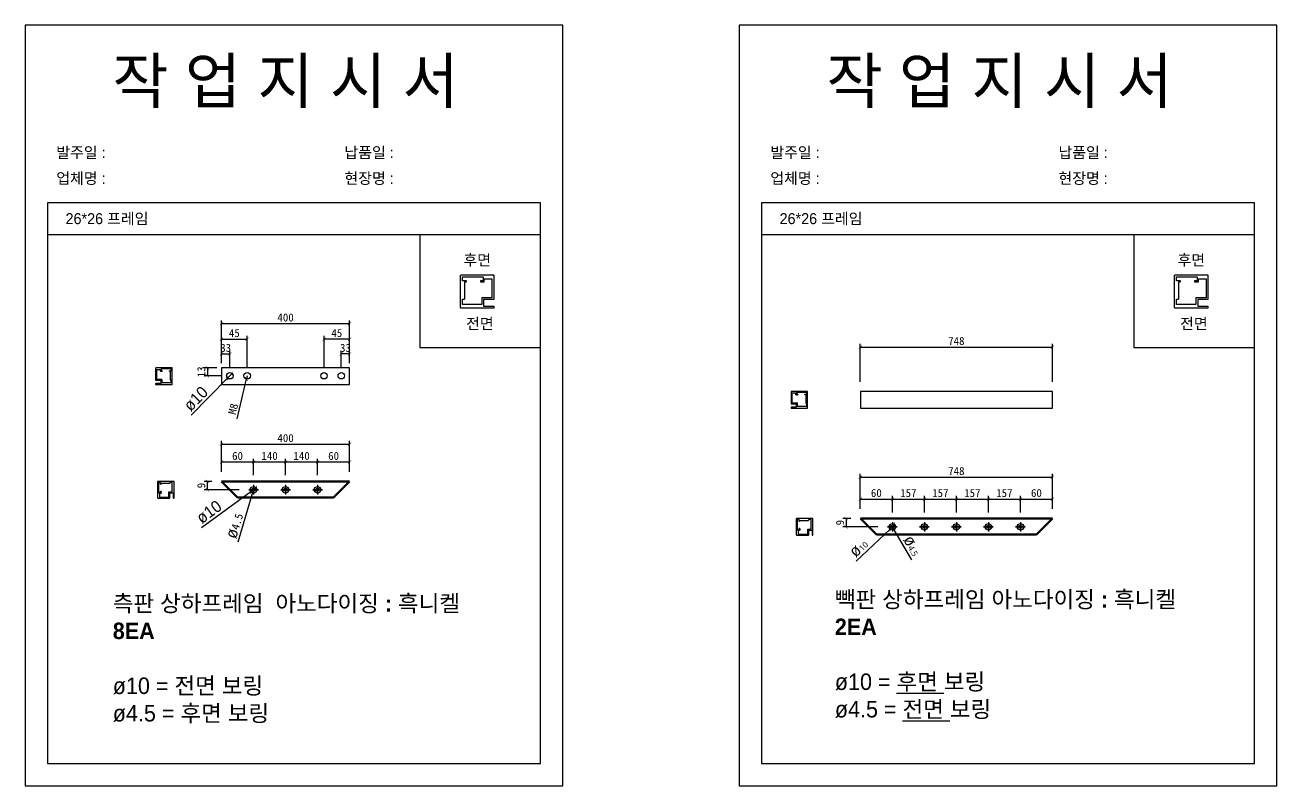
# Model space of a CAD drawing. Header units: millimetres. Extents: x -44117 to 256353, y -2095463 to 65325.
# Drawn here: x 66274 to 70184, y 23838 to 26214 of the extents above; entities that cross this region are included whole.
import ezdxf

# ---------------------------------------------------------------- set-up
doc = ezdxf.new("R2010")
doc.units = ezdxf.units.MM
doc.header["$LTSCALE"] = 10
doc.layers.add('Layer1', color=7, linetype='Continuous', lineweight=70)
doc.dimstyles.new('ISO-25', dxfattribs={"dimtxt": 2.5, "dimasz": 2.5, "dimexe": 1, "dimexo": 1, "dimtad": 1, "dimtxsty": 'Standard', "dimblk": 'ARCHTICK', "dimcen": 2.5, "dimadec": 0, "dimazin": 0, "dimtfac": 1, "dimtmove": 0, "dimatfit": 3, "dimfxl": 0, "dimarcsym": 0})

# ---------------------------------------------------------------- blocks, each defined once
blk = doc.blocks.new('_ArchTick')
at = {"color": 0, "linetype": 'ByBlock', "const_width": 0.15}
blk.add_lwpolyline([(-0.5, -0.5), (0.5, 0.5)], dxfattribs=at)
blk = doc.blocks.new('*D1573')
at = {"color": 0, "lineweight": -2}
for p, q in [((68883, 24703), (68883, 24743.7)), ((68883, 24733.7), (68983, 24733.7)), ((68983, 24692), (68983, 24743.7))]:
    blk.add_line(p, q, dxfattribs=at)
at = {"layer": 'Defpoints', "color": 0}
for p in [(68983, 24733.7), (68883, 24673), (68983, 24662)]:
    blk.add_point(p, dxfattribs=at)
at = {"color": 0, "lineweight": -2, "xscale": 10, "yscale": 10, "zscale": 10, "rotation": 180}
blk.add_blockref('_ArchTick', (68883, 24733.7), dxfattribs=at)
at = {"color": 0, "lineweight": -2, "xscale": 10, "yscale": 10, "zscale": 10}
blk.add_blockref('_ArchTick', (68983, 24733.7), dxfattribs=at)
at = {"color": 0, "insert": (68933, 24752.4), "char_height": 25, "attachment_point": 5}
blk.add_mtext('60', dxfattribs=at)
blk = doc.blocks.new('*D1556')
at = {"color": 0, "lineweight": -2}
for p, q in [((68883, 24703), (68883, 24812.2)), ((68883, 24802.2), (69483, 24802.2)), ((69483, 24703), (69483, 24812.2))]:
    blk.add_line(p, q, dxfattribs=at)
at = {"layer": 'Defpoints', "color": 0}
for p in [(69483, 24802.2), (68883, 24673), (69483, 24673)]:
    blk.add_point(p, dxfattribs=at)
at = {"color": 0, "lineweight": -2, "xscale": 10, "yscale": 10, "zscale": 10, "rotation": 180}
blk.add_blockref('_ArchTick', (68883, 24802.2), dxfattribs=at)
at = {"color": 0, "lineweight": -2, "xscale": 10, "yscale": 10, "zscale": 10}
blk.add_blockref('_ArchTick', (69483, 24802.2), dxfattribs=at)
at = {"color": 0, "insert": (69183, 24821), "char_height": 25, "attachment_point": 5}
blk.add_mtext('748', dxfattribs=at)
blk = doc.blocks.new('*D1574')
at = {"color": 0, "lineweight": -2}
for p, q in [((68870.1, 24539.9), (68975.8, 24640.1)), ((68990.3, 24653.9), (68975.8, 24640.1)), ((68990.3, 24653.9), (68990.3, 24653.9))]:
    blk.add_line(p, q, dxfattribs=at)
at = {"layer": 'Defpoints', "color": 0}
for p in [(68975.8, 24640.1), (68990.3, 24653.9)]:
    blk.add_point(p, dxfattribs=at)
at = {"color": 0, "lineweight": -2, "xscale": 10, "yscale": 10, "zscale": 10}
for p, rotation in [((68975.8, 24640.1), 43.48065296218906), ((68990.3, 24653.9), 223.4806529621891)]:
    blk.add_blockref('_ArchTick', p, dxfattribs=dict(at, rotation=rotation))
at = {"color": 0, "insert": (68876.9, 24582.2), "char_height": 25, "attachment_point": 5, "rotation": 43.4807}
blk.add_mtext('{\\fGulim|b0|i0|c129|p50;\\H1.4583x;ø\\fMalgun Gothic|b0|i0|c129|p50;\\H0.51429x;10}', dxfattribs=at)
blk = doc.blocks.new('*D1575')
at = {"color": 0, "lineweight": -2}
for p, q in [((68980.5, 24651.3), (68980.5, 24651.3)), ((68980.5, 24651.3), (68985.6, 24642.7)), ((69043.4, 24544.1), (68985.6, 24642.7))]:
    blk.add_line(p, q, dxfattribs=at)
at = {"layer": 'Defpoints', "color": 0}
for p in [(68980.5, 24651.3), (68985.6, 24642.7)]:
    blk.add_point(p, dxfattribs=at)
at = {"color": 0, "lineweight": -2, "xscale": 10, "yscale": 10, "zscale": 10}
for p, rotation in [((68980.5, 24651.3), 300.3861059706713), ((68985.6, 24642.7), 120.3861059706713)]:
    blk.add_blockref('_ArchTick', p, dxfattribs=dict(at, rotation=rotation))
at = {"color": 0, "insert": (69047.3, 24588.8), "char_height": 25, "attachment_point": 5, "rotation": 300.3861}
blk.add_mtext('{\\fGulim|b0|i0|c129|p50;\\H1.4583x;ø\\fMalgun Gothic|b0|i0|c129|p50;\\H0.51429x;4.5}', dxfattribs=at)
blk = doc.blocks.new('*D1578')
at = {"color": 0, "lineweight": -2}
for p, q in [((68983, 24692), (68983, 24743.7)), ((68983, 24733.7), (69083, 24733.7)), ((69083, 24692), (69083, 24743.7))]:
    blk.add_line(p, q, dxfattribs=at)
at = {"layer": 'Defpoints', "color": 0}
for p in [(69083, 24733.7), (68983, 24662), (69083, 24662)]:
    blk.add_point(p, dxfattribs=at)
at = {"color": 0, "lineweight": -2, "xscale": 10, "yscale": 10, "zscale": 10, "rotation": 180}
blk.add_blockref('_ArchTick', (68983, 24733.7), dxfattribs=at)
at = {"color": 0, "lineweight": -2, "xscale": 10, "yscale": 10, "zscale": 10}
blk.add_blockref('_ArchTick', (69083, 24733.7), dxfattribs=at)
at = {"color": 0, "insert": (69033, 24752.4), "char_height": 25, "attachment_point": 5}
blk.add_mtext('157', dxfattribs=at)
blk = doc.blocks.new('*D1579')
at = {"color": 0, "lineweight": -2}
for p, q in [((69083, 24692), (69083, 24743.7)), ((69083, 24733.7), (69183, 24733.7)), ((69183, 24692), (69183, 24743.7))]:
    blk.add_line(p, q, dxfattribs=at)
at = {"layer": 'Defpoints', "color": 0}
for p in [(69183, 24733.7), (69083, 24662), (69183, 24662)]:
    blk.add_point(p, dxfattribs=at)
at = {"color": 0, "lineweight": -2, "xscale": 10, "yscale": 10, "zscale": 10, "rotation": 180}
blk.add_blockref('_ArchTick', (69083, 24733.7), dxfattribs=at)
at = {"color": 0, "lineweight": -2, "xscale": 10, "yscale": 10, "zscale": 10}
blk.add_blockref('_ArchTick', (69183, 24733.7), dxfattribs=at)
at = {"color": 0, "insert": (69133, 24752.4), "char_height": 25, "attachment_point": 5}
blk.add_mtext('157', dxfattribs=at)
blk = doc.blocks.new('*D1580')
at = {"color": 0, "lineweight": -2}
for p, q in [((69183, 24692), (69183, 24743.7)), ((69183, 24733.7), (69283, 24733.7)), ((69283, 24692), (69283, 24743.7))]:
    blk.add_line(p, q, dxfattribs=at)
at = {"layer": 'Defpoints', "color": 0}
for p in [(69283, 24733.7), (69183, 24662), (69283, 24662)]:
    blk.add_point(p, dxfattribs=at)
at = {"color": 0, "lineweight": -2, "xscale": 10, "yscale": 10, "zscale": 10, "rotation": 180}
blk.add_blockref('_ArchTick', (69183, 24733.7), dxfattribs=at)
at = {"color": 0, "lineweight": -2, "xscale": 10, "yscale": 10, "zscale": 10}
blk.add_blockref('_ArchTick', (69283, 24733.7), dxfattribs=at)
at = {"color": 0, "insert": (69233, 24752.4), "char_height": 25, "attachment_point": 5}
blk.add_mtext('157', dxfattribs=at)
blk = doc.blocks.new('*D1581')
at = {"color": 0, "lineweight": -2}
for p, q in [((69283, 24692), (69283, 24743.7)), ((69283, 24733.7), (69383, 24733.7)), ((69383, 24692), (69383, 24743.7))]:
    blk.add_line(p, q, dxfattribs=at)
at = {"layer": 'Defpoints', "color": 0}
for p in [(69383, 24733.7), (69283, 24662), (69383, 24662)]:
    blk.add_point(p, dxfattribs=at)
at = {"color": 0, "lineweight": -2, "xscale": 10, "yscale": 10, "zscale": 10, "rotation": 180}
blk.add_blockref('_ArchTick', (69283, 24733.7), dxfattribs=at)
at = {"color": 0, "lineweight": -2, "xscale": 10, "yscale": 10, "zscale": 10}
blk.add_blockref('_ArchTick', (69383, 24733.7), dxfattribs=at)
at = {"color": 0, "insert": (69333, 24752.4), "char_height": 25, "attachment_point": 5}
blk.add_mtext('157', dxfattribs=at)
blk = doc.blocks.new('*D1582')
at = {"color": 0, "lineweight": -2}
for p, q in [((69383, 24692), (69383, 24743.7)), ((69383, 24733.7), (69483, 24733.7)), ((69483, 24703), (69483, 24743.7))]:
    blk.add_line(p, q, dxfattribs=at)
at = {"layer": 'Defpoints', "color": 0}
for p in [(69483, 24733.7), (69383, 24662), (69483, 24673)]:
    blk.add_point(p, dxfattribs=at)
at = {"color": 0, "lineweight": -2, "xscale": 10, "yscale": 10, "zscale": 10, "rotation": 180}
blk.add_blockref('_ArchTick', (69383, 24733.7), dxfattribs=at)
at = {"color": 0, "lineweight": -2, "xscale": 10, "yscale": 10, "zscale": 10}
blk.add_blockref('_ArchTick', (69483, 24733.7), dxfattribs=at)
at = {"color": 0, "insert": (69433, 24752.4), "char_height": 25, "attachment_point": 5}
blk.add_mtext('60', dxfattribs=at)
blk = doc.blocks.new('*D1584')
at = {"color": 0, "lineweight": -2}
for p, q in [((66887.9, 24818.9), (66887.9, 24859.6)), ((66887.9, 24849.6), (66987.9, 24849.6)), ((66987.9, 24807.9), (66987.9, 24859.6))]:
    blk.add_line(p, q, dxfattribs=at)
at = {"layer": 'Defpoints', "color": 0}
for p in [(66987.9, 24849.6), (66887.9, 24788.9), (66987.9, 24777.9)]:
    blk.add_point(p, dxfattribs=at)
at = {"color": 0, "lineweight": -2, "xscale": 10, "yscale": 10, "zscale": 10, "rotation": 180}
blk.add_blockref('_ArchTick', (66887.9, 24849.6), dxfattribs=at)
at = {"color": 0, "lineweight": -2, "xscale": 10, "yscale": 10, "zscale": 10}
blk.add_blockref('_ArchTick', (66987.9, 24849.6), dxfattribs=at)
at = {"color": 0, "insert": (66937.9, 24868.3), "char_height": 25, "attachment_point": 5}
blk.add_mtext('60', dxfattribs=at)
blk = doc.blocks.new('*D1585')
at = {"color": 0, "lineweight": -2}
for p, q in [((66987.9, 24807.9), (66987.9, 24859.6)), ((66987.9, 24849.6), (67087.9, 24849.6)), ((67087.9, 24807.9), (67087.9, 24859.6))]:
    blk.add_line(p, q, dxfattribs=at)
at = {"layer": 'Defpoints', "color": 0}
for p in [(67087.9, 24849.6), (66987.9, 24777.9), (67087.9, 24777.9)]:
    blk.add_point(p, dxfattribs=at)
at = {"color": 0, "lineweight": -2, "xscale": 10, "yscale": 10, "zscale": 10, "rotation": 180}
blk.add_blockref('_ArchTick', (66987.9, 24849.6), dxfattribs=at)
at = {"color": 0, "lineweight": -2, "xscale": 10, "yscale": 10, "zscale": 10}
blk.add_blockref('_ArchTick', (67087.9, 24849.6), dxfattribs=at)
at = {"color": 0, "insert": (67037.9, 24868.3), "char_height": 25, "attachment_point": 5}
blk.add_mtext('140', dxfattribs=at)
blk = doc.blocks.new('*D1586')
at = {"color": 0, "lineweight": -2}
for p, q in [((67087.9, 24807.9), (67087.9, 24859.6)), ((67087.9, 24849.6), (67187.9, 24849.6)), ((67187.9, 24807.9), (67187.9, 24859.6))]:
    blk.add_line(p, q, dxfattribs=at)
at = {"layer": 'Defpoints', "color": 0}
for p in [(67187.9, 24849.6), (67087.9, 24777.9), (67187.9, 24777.9)]:
    blk.add_point(p, dxfattribs=at)
at = {"color": 0, "lineweight": -2, "xscale": 10, "yscale": 10, "zscale": 10, "rotation": 180}
blk.add_blockref('_ArchTick', (67087.9, 24849.6), dxfattribs=at)
at = {"color": 0, "lineweight": -2, "xscale": 10, "yscale": 10, "zscale": 10}
blk.add_blockref('_ArchTick', (67187.9, 24849.6), dxfattribs=at)
at = {"color": 0, "insert": (67137.9, 24868.3), "char_height": 25, "attachment_point": 5}
blk.add_mtext('140', dxfattribs=at)
blk = doc.blocks.new('*D1587')
at = {"color": 0, "lineweight": -2}
for p, q in [((67187.9, 24807.9), (67187.9, 24859.6)), ((67187.9, 24849.6), (67287.9, 24849.6)), ((67287.9, 24818.9), (67287.9, 24859.6))]:
    blk.add_line(p, q, dxfattribs=at)
at = {"layer": 'Defpoints', "color": 0}
for p in [(67287.9, 24849.6), (67187.9, 24777.9), (67287.9, 24788.9)]:
    blk.add_point(p, dxfattribs=at)
at = {"color": 0, "lineweight": -2, "xscale": 10, "yscale": 10, "zscale": 10, "rotation": 180}
blk.add_blockref('_ArchTick', (67187.9, 24849.6), dxfattribs=at)
at = {"color": 0, "lineweight": -2, "xscale": 10, "yscale": 10, "zscale": 10}
blk.add_blockref('_ArchTick', (67287.9, 24849.6), dxfattribs=at)
at = {"color": 0, "insert": (67237.9, 24868.3), "char_height": 25, "attachment_point": 5}
blk.add_mtext('60', dxfattribs=at)
blk = doc.blocks.new('*D1558')
at = {"color": 0, "lineweight": -2}
for p, q in [((66887.9, 24818.9), (66887.9, 24915.3)), ((67287.9, 24818.9), (67287.9, 24915.3)), ((66887.9, 24905.3), (67287.9, 24905.3))]:
    blk.add_line(p, q, dxfattribs=at)
at = {"layer": 'Defpoints', "color": 0}
for p in [(67287.9, 24905.3), (66887.9, 24788.9), (67287.9, 24788.9)]:
    blk.add_point(p, dxfattribs=at)
at = {"color": 0, "lineweight": -2, "xscale": 10, "yscale": 10, "zscale": 10, "rotation": 180}
blk.add_blockref('_ArchTick', (66887.9, 24905.3), dxfattribs=at)
at = {"color": 0, "lineweight": -2, "xscale": 10, "yscale": 10, "zscale": 10}
blk.add_blockref('_ArchTick', (67287.9, 24905.3), dxfattribs=at)
at = {"color": 0, "insert": (67087.9, 24924), "char_height": 25, "attachment_point": 5}
blk.add_mtext('400', dxfattribs=at)
blk = doc.blocks.new('*D1593')
at = {"color": 0, "lineweight": -2}
for p, q in [((66857.9, 24788.9), (66833.5, 24788.9)), ((66942.9, 24762.9), (66833.5, 24762.9)), ((66843.5, 24788.9), (66843.5, 24762.9))]:
    blk.add_line(p, q, dxfattribs=at)
at = {"layer": 'Defpoints', "color": 0}
for p in [(66843.5, 24762.9), (66887.9, 24788.9), (66972.9, 24762.9)]:
    blk.add_point(p, dxfattribs=at)
at = {"color": 0, "lineweight": -2, "xscale": 10, "yscale": 10, "zscale": 10}
for p, rotation in [((66843.5, 24788.9), 90), ((66843.5, 24762.9), 270)]:
    blk.add_blockref('_ArchTick', p, dxfattribs=dict(at, rotation=rotation))
at = {"color": 0, "insert": (66824.7, 24775.9), "char_height": 25, "attachment_point": 5, "rotation": 90}
blk.add_mtext('9', dxfattribs=at)
blk = doc.blocks.new('*D1594')
at = {"color": 0, "lineweight": -2}
for p, q in [((66825.8, 24644.7), (66979.8, 24757)), ((66995.9, 24768.7), (66979.8, 24757)), ((66995.9, 24768.7), (66995.9, 24768.7))]:
    blk.add_line(p, q, dxfattribs=at)
at = {"layer": 'Defpoints', "color": 0}
for p in [(66979.8, 24757), (66995.9, 24768.7)]:
    blk.add_point(p, dxfattribs=at)
at = {"color": 0, "lineweight": -2, "xscale": 10, "yscale": 10, "zscale": 10}
for p, rotation in [((66979.8, 24757), 36.10123907346073), ((66995.9, 24768.7), 216.1012390734607)]:
    blk.add_blockref('_ArchTick', p, dxfattribs=dict(at, rotation=rotation))
at = {"color": 0, "insert": (66848.7, 24693.5), "char_height": 25, "attachment_point": 5, "rotation": 36.1012}
blk.add_mtext('{\\fGulim|b0|i0|c129|p50;\\H1.4583x;ø10}', dxfattribs=at)
blk = doc.blocks.new('*D1595')
at = {"color": 0, "lineweight": -2}
for p, q in [((66939.4, 24600.1), (66986.4, 24758.1)), ((66989.3, 24767.6), (66986.4, 24758.1)), ((66989.3, 24767.6), (66989.3, 24767.6))]:
    blk.add_line(p, q, dxfattribs=at)
at = {"layer": 'Defpoints', "color": 0}
for p in [(66986.4, 24758.1), (66989.3, 24767.6)]:
    blk.add_point(p, dxfattribs=at)
at = {"color": 0, "lineweight": -2, "xscale": 10, "yscale": 10, "zscale": 10}
for p, rotation in [((66986.4, 24758.1), 73.42594672676715), ((66989.3, 24767.6), 253.4259467267671)]:
    blk.add_blockref('_ArchTick', p, dxfattribs=dict(at, rotation=rotation))
at = {"color": 0, "insert": (66927.5, 24650.9), "char_height": 25, "attachment_point": 5, "rotation": 73.4259}
blk.add_mtext('{\\fGulim|b0|i0|c129|p50;\\H1.4583x;ø}4.5', dxfattribs=at)
blk = doc.blocks.new('*D1596')
at = {"color": 0, "lineweight": -2}
for p, q in [((68853, 24673), (68828.5, 24673)), ((68938, 24647), (68828.5, 24647)), ((68838.5, 24673), (68838.5, 24647))]:
    blk.add_line(p, q, dxfattribs=at)
at = {"layer": 'Defpoints', "color": 0}
for p in [(68838.5, 24647), (68883, 24673), (68968, 24647)]:
    blk.add_point(p, dxfattribs=at)
at = {"color": 0, "lineweight": -2, "xscale": 10, "yscale": 10, "zscale": 10}
for p, rotation in [((68838.5, 24673), 90), ((68838.5, 24647), 270)]:
    blk.add_blockref('_ArchTick', p, dxfattribs=dict(at, rotation=rotation))
at = {"color": 0, "insert": (68819.7, 24660), "char_height": 25, "attachment_point": 5, "rotation": 90}
blk.add_mtext('9', dxfattribs=at)
blk = doc.blocks.new('*D1561')
at = {"color": 0, "lineweight": -2}
for p, q in [((66887.9, 25173.2), (66887.9, 25291.6)), ((66887.9, 25281.6), (67287.9, 25281.6)), ((67287.9, 25173.2), (67287.9, 25291.6))]:
    blk.add_line(p, q, dxfattribs=at)
at = {"layer": 'Defpoints', "color": 0}
for p in [(67287.9, 25281.6), (66887.9, 25143.2), (67287.9, 25143.2)]:
    blk.add_point(p, dxfattribs=at)
at = {"color": 0, "lineweight": -2, "xscale": 10, "yscale": 10, "zscale": 10, "rotation": 180}
blk.add_blockref('_ArchTick', (66887.9, 25281.6), dxfattribs=at)
at = {"color": 0, "lineweight": -2, "xscale": 10, "yscale": 10, "zscale": 10}
blk.add_blockref('_ArchTick', (67287.9, 25281.6), dxfattribs=at)
at = {"color": 0, "insert": (67087.9, 25300.4), "char_height": 25, "attachment_point": 5}
blk.add_mtext('400', dxfattribs=at)
blk = doc.blocks.new('*D1562')
at = {"color": 0, "lineweight": -2}
for p, q in [((68883, 25099.9), (68883, 25218.4)), ((68883, 25208.4), (69483, 25208.4)), ((69483, 25099.9), (69483, 25218.4))]:
    blk.add_line(p, q, dxfattribs=at)
at = {"layer": 'Defpoints', "color": 0}
for p in [(69483, 25208.4), (68883, 25069.9), (69483, 25069.9)]:
    blk.add_point(p, dxfattribs=at)
at = {"color": 0, "lineweight": -2, "xscale": 10, "yscale": 10, "zscale": 10, "rotation": 180}
blk.add_blockref('_ArchTick', (68883, 25208.4), dxfattribs=at)
at = {"color": 0, "lineweight": -2, "xscale": 10, "yscale": 10, "zscale": 10}
blk.add_blockref('_ArchTick', (69483, 25208.4), dxfattribs=at)
at = {"color": 0, "insert": (69183, 25227.1), "char_height": 25, "attachment_point": 5}
blk.add_mtext('748', dxfattribs=at)
blk = doc.blocks.new('*D1657')
at = {"color": 0, "lineweight": -2}
for p, q in [((66793.2, 24995.2), (66906.9, 25111.5)), ((66920.9, 25125.8), (66906.9, 25111.5)), ((66920.9, 25125.8), (66920.9, 25125.8))]:
    blk.add_line(p, q, dxfattribs=at)
at = {"layer": 'Defpoints', "color": 0}
for p in [(66906.9, 25111.5), (66920.9, 25125.8)]:
    blk.add_point(p, dxfattribs=at)
at = {"color": 0, "lineweight": -2, "xscale": 10, "yscale": 10, "zscale": 10}
for p, rotation in [((66906.9, 25111.5), 45.66113851757733), ((66920.9, 25125.8), 225.6611385175773)]:
    blk.add_blockref('_ArchTick', p, dxfattribs=dict(at, rotation=rotation))
at = {"color": 0, "insert": (66807.6, 25047.1), "char_height": 25, "attachment_point": 5, "rotation": 45.6611}
blk.add_mtext('{\\fGulim|b0|i0|c129|p50;\\H1.4583x;ø10}', dxfattribs=at)
blk = doc.blocks.new('*D1658')
at = {"color": 0, "lineweight": -2}
for p, q in [((66872.9, 25143.2), (66833.6, 25143.2)), ((66843.6, 25143.2), (66843.6, 25118.7)), ((66888.9, 25118.7), (66833.6, 25118.7))]:
    blk.add_line(p, q, dxfattribs=at)
at = {"layer": 'Defpoints', "color": 0}
for p in [(66887.9, 25143.2), (66843.6, 25118.7), (66903.9, 25118.7)]:
    blk.add_point(p, dxfattribs=at)
at = {"color": 0, "lineweight": -2, "xscale": 10, "yscale": 10, "zscale": 10}
for p, rotation in [((66843.6, 25143.2), 90), ((66843.6, 25118.7), 270)]:
    blk.add_blockref('_ArchTick', p, dxfattribs=dict(at, rotation=rotation))
at = {"color": 0, "insert": (66824.8, 25130.9), "char_height": 25, "attachment_point": 5, "rotation": 90}
blk.add_mtext('13', dxfattribs=at)
blk = doc.blocks.new('*D1659')
at = {"color": 0, "lineweight": -2}
for p, q in [((66887.9, 25158.2), (66887.9, 25196.9)), ((66887.9, 25186.9), (66913.9, 25186.9)), ((66913.9, 25143.7), (66913.9, 25196.9))]:
    blk.add_line(p, q, dxfattribs=at)
at = {"layer": 'Defpoints', "color": 0}
for p in [(66913.9, 25186.9), (66887.9, 25143.2), (66913.9, 25128.7)]:
    blk.add_point(p, dxfattribs=at)
at = {"color": 0, "lineweight": -2, "xscale": 10, "yscale": 10, "zscale": 10, "rotation": 180}
blk.add_blockref('_ArchTick', (66887.9, 25186.9), dxfattribs=at)
at = {"color": 0, "lineweight": -2, "xscale": 10, "yscale": 10, "zscale": 10}
blk.add_blockref('_ArchTick', (66913.9, 25186.9), dxfattribs=at)
at = {"color": 0, "insert": (66900.9, 25205.7), "char_height": 25, "attachment_point": 5}
blk.add_mtext('33', dxfattribs=at)
blk = doc.blocks.new('*D1660')
at = {"color": 0, "lineweight": -2}
for p, q in [((66887.9, 25158.2), (66887.9, 25243.2)), ((66887.9, 25233.2), (66967.9, 25233.2)), ((66967.9, 25143.7), (66967.9, 25243.2))]:
    blk.add_line(p, q, dxfattribs=at)
at = {"layer": 'Defpoints', "color": 0}
for p in [(66967.9, 25233.2), (66887.9, 25143.2), (66967.9, 25128.7)]:
    blk.add_point(p, dxfattribs=at)
at = {"color": 0, "lineweight": -2, "xscale": 10, "yscale": 10, "zscale": 10, "rotation": 180}
blk.add_blockref('_ArchTick', (66887.9, 25233.2), dxfattribs=at)
at = {"color": 0, "lineweight": -2, "xscale": 10, "yscale": 10, "zscale": 10}
blk.add_blockref('_ArchTick', (66967.9, 25233.2), dxfattribs=at)
at = {"color": 0, "insert": (66927.9, 25251.9), "char_height": 25, "attachment_point": 5}
blk.add_mtext('45', dxfattribs=at)
blk = doc.blocks.new('*D1661')
at = {"color": 0, "lineweight": -2}
for p, q in [((67261.9, 25143.7), (67261.9, 25196.9)), ((67287.9, 25186.9), (67261.9, 25186.9)), ((67287.9, 25158.2), (67287.9, 25196.9))]:
    blk.add_line(p, q, dxfattribs=at)
at = {"layer": 'Defpoints', "color": 0}
for p in [(67261.9, 25186.9), (67287.9, 25143.2), (67261.9, 25128.7)]:
    blk.add_point(p, dxfattribs=at)
at = {"color": 0, "lineweight": -2, "xscale": 10, "yscale": 10, "zscale": 10, "rotation": 180}
blk.add_blockref('_ArchTick', (67261.9, 25186.9), dxfattribs=at)
at = {"color": 0, "lineweight": -2, "xscale": 10, "yscale": 10, "zscale": 10}
blk.add_blockref('_ArchTick', (67287.9, 25186.9), dxfattribs=at)
at = {"color": 0, "insert": (67274.9, 25205.7), "char_height": 25, "attachment_point": 5}
blk.add_mtext('33', dxfattribs=at)
blk = doc.blocks.new('*D1662')
at = {"color": 0, "lineweight": -2}
for p, q in [((67207.9, 25143.7), (67207.9, 25243.2)), ((67287.9, 25233.2), (67207.9, 25233.2)), ((67287.9, 25158.2), (67287.9, 25243.2))]:
    blk.add_line(p, q, dxfattribs=at)
at = {"layer": 'Defpoints', "color": 0}
for p in [(67207.9, 25233.2), (67287.9, 25143.2), (67207.9, 25128.7)]:
    blk.add_point(p, dxfattribs=at)
at = {"color": 0, "lineweight": -2, "xscale": 10, "yscale": 10, "zscale": 10, "rotation": 180}
blk.add_blockref('_ArchTick', (67207.9, 25233.2), dxfattribs=at)
at = {"color": 0, "lineweight": -2, "xscale": 10, "yscale": 10, "zscale": 10}
blk.add_blockref('_ArchTick', (67287.9, 25233.2), dxfattribs=at)
at = {"color": 0, "insert": (67247.9, 25251.9), "char_height": 25, "attachment_point": 5}
blk.add_mtext('45', dxfattribs=at)
blk = doc.blocks.new('*D1678')
at = {"color": 0, "lineweight": -2}
for p in [(66936.2, 24984.3), (66967.9, 25118.7)]:
    blk.add_line(p, (66965.6, 25109), dxfattribs=at)
at = {"layer": 'Defpoints', "color": 0}
for p in [(66965.6, 25109), (66967.9, 25118.7)]:
    blk.add_point(p, dxfattribs=at)
at = {"color": 0, "lineweight": -2, "xscale": 10, "yscale": 10, "zscale": 10, "rotation": 76.74817852863761}
blk.add_blockref('_ArchTick', (66965.6, 25109), dxfattribs=at)
at = {"color": 0, "insert": (66924.2, 25015), "char_height": 25, "attachment_point": 5, "rotation": 76.7482}
blk.add_mtext('M8', dxfattribs=at)

msp = doc.modelspace()

# ---------------------------------------------------------------- linework, layer by layer
for p, q in [((67884.14215, 25658.692), (66344.14215, 25658.692)), ((70114.30453, 25658.692), (68574.30453, 25658.692)), ((67884.14215, 25558.692), (66344.14215, 25558.692)), ((70114.30453, 25558.692), (68574.30453, 25558.692)), ((67640.58656, 25415.60863), (67640.58656, 25427.60863)), ((67640.58656, 25427.60863), (67704.58656, 25427.60863)), ((67704.58656, 25427.60863), (67704.58656, 25415.60863)), ((67708.58656, 25412.80863), (67708.58656, 25421.60863)), ((67708.58656, 25421.60863), (67732.58656, 25421.60863)), ((67732.58656, 25421.60863), (67732.58656, 25362.40863)), ((69870.74894, 25415.60863), (69870.74894, 25427.60863)), ((69870.74894, 25427.60863), (69934.74894, 25427.60863)), ((69934.74894, 25427.60863), (69934.74894, 25415.60863)), ((69938.74894, 25412.80863), (69938.74894, 25421.60863)), ((69938.74894, 25421.60863), (69962.74894, 25421.60863)), ((69962.74894, 25421.60863), (69962.74894, 25362.40863)), ((67651.38656, 25415.60863), (67640.58656, 25415.60863)), ((67646.58656, 25411.60863), (67651.38656, 25411.60863)), ((67646.58656, 25411.60863), (67646.58656, 25357.60863)), ((67652.58656, 25412.80863), (67652.58656, 25414.40863)), ((67696.58656, 25414.40863), (67696.58656, 25412.80863)), ((67704.58656, 25415.60863), (67697.78656, 25415.60863)), ((67697.78656, 25411.60863), (67707.38656, 25411.60863)), ((69881.54894, 25415.60863), (69870.74894, 25415.60863)), ((69876.74894, 25411.60863), (69881.54894, 25411.60863)), ((69876.74894, 25411.60863), (69876.74894, 25357.60863)), ((69882.74894, 25412.80863), (69882.74894, 25414.40863)), ((69926.74894, 25414.40863), (69926.74894, 25412.80863)), ((69934.74894, 25415.60863), (69927.94894, 25415.60863)), ((69927.94894, 25411.60863), (69937.54894, 25411.60863)), ((67640.58656, 25341.60863), (67640.58656, 25357.60863)), ((67640.58656, 25357.60863), (67646.58656, 25357.60863)), ((67700.58656, 25341.60863), (67640.58656, 25341.60863)), ((67700.58656, 25361.20863), (67700.58656, 25356.40863)), ((67700.58656, 25356.40863), (67700.58656, 25341.60863)), ((67700.58656, 25356.40863), (67700.58656, 25356.40863)), ((67706.58656, 25362.40863), (67701.78656, 25362.40863)), ((67732.58656, 25362.40863), (67706.58656, 25362.40863)), ((69870.74894, 25341.60863), (69870.74894, 25357.60863)), ((69870.74894, 25357.60863), (69876.74894, 25357.60863)), ((69930.74894, 25341.60863), (69870.74894, 25341.60863)), ((69930.74894, 25361.20863), (69930.74894, 25356.40863)), ((69930.74894, 25356.40863), (69930.74894, 25341.60863)), ((69930.74894, 25356.40863), (69930.74894, 25356.40863)), ((69936.74894, 25362.40863), (69931.94894, 25362.40863)), ((69962.74894, 25362.40863), (69936.74894, 25362.40863)), ((67287.86533, 25143.1932), (66887.86533, 25143.1932)), ((66887.86533, 25143.1932), (66887.86533, 25091.1932)), ((67287.86533, 25091.1932), (67287.86533, 25143.1932)), ((66696.91851, 25137.1932), (66684.91851, 25137.1932)), ((66684.91851, 25137.1932), (66684.91851, 25107.5932)), ((66684.91851, 25107.5932), (66697.91851, 25107.5932)), ((66696.91851, 25132.7932), (66696.91851, 25137.1932)), ((66702.31851, 25132.1932), (66697.51851, 25132.1932)), ((66697.91851, 25107.5932), (66700.31851, 25107.5932)), ((66730.91851, 25140.1932), (66698.91851, 25140.1932)), ((66698.91851, 25140.1932), (66698.91851, 25134.1932)), ((66698.91851, 25134.1932), (66702.31851, 25134.1932)), ((66700.91851, 25106.9932), (66700.91851, 25104.5932)), ((66700.91851, 25104.5932), (66700.91851, 25097.1932)), ((66700.91851, 25104.5932), (66700.91851, 25104.5932)), ((66702.91851, 25133.5932), (66702.91851, 25132.7932)), ((66724.91851, 25132.7932), (66724.91851, 25133.5932)), ((66725.51851, 25134.1932), (66730.91851, 25134.1932)), ((66727.91851, 25132.1932), (66725.51851, 25132.1932)), ((66727.91851, 25132.1932), (66727.91851, 25105.1932)), ((66730.91851, 25105.1932), (66727.91851, 25105.1932)), ((66730.91851, 25134.1932), (66730.91851, 25140.1932)), ((66730.91851, 25097.1932), (66730.91851, 25105.1932)), ((66700.91851, 25097.1932), (66730.91851, 25097.1932)), ((66887.86533, 25091.1932), (67287.86533, 25091.1932)), ((68715.54171, 25066.93862), (68683.54171, 25066.93862)), ((68683.54171, 25066.93862), (68683.54171, 25060.93862)), ((68715.54171, 25060.93862), (68715.54171, 25066.93862)), ((69483.04013, 25069.93862), (68883.04013, 25069.93862)), ((68883.04013, 25069.93862), (68883.04013, 25017.93862)), ((69483.04013, 25017.93862), (69483.04013, 25069.93862)), ((68681.54171, 25063.93862), (68669.54171, 25063.93862)), ((68669.54171, 25063.93862), (68669.54171, 25034.33862)), ((68669.54171, 25034.33862), (68682.54171, 25034.33862)), ((68681.54171, 25059.53862), (68681.54171, 25063.93862)), ((68686.94171, 25058.93862), (68682.14171, 25058.93862)), ((68682.54171, 25034.33862), (68684.94171, 25034.33862)), ((68683.54171, 25060.93862), (68686.94171, 25060.93862)), ((68685.54171, 25033.73862), (68685.54171, 25031.33862)), ((68685.54171, 25031.33862), (68685.54171, 25023.93862)), ((68685.54171, 25031.33862), (68685.54171, 25031.33862)), ((68687.54171, 25060.33862), (68687.54171, 25059.53862)), ((68709.54171, 25059.53862), (68709.54171, 25060.33862)), ((68710.14171, 25060.93862), (68715.54171, 25060.93862)), ((68712.54171, 25058.93862), (68710.14171, 25058.93862)), ((68712.54171, 25058.93862), (68712.54171, 25031.93862)), ((68715.54171, 25031.93862), (68712.54171, 25031.93862)), ((68715.54171, 25023.93862), (68715.54171, 25031.93862)), ((68685.54171, 25023.93862), (68715.54171, 25023.93862)), ((68883.04013, 25017.93862), (69483.04013, 25017.93862)), ((66696.96981, 24785.85287), (66690.96981, 24785.85287)), ((66690.96981, 24785.85287), (66690.96981, 24753.85287)), ((66690.96981, 24753.85287), (66696.96981, 24753.85287)), ((66698.36981, 24751.85287), (66693.96981, 24751.85287)), ((66693.96981, 24751.85287), (66693.96981, 24739.85287)), ((66696.96981, 24780.45287), (66696.96981, 24785.85287)), ((66696.96981, 24753.85287), (66696.96981, 24757.25287)), ((66698.36981, 24779.85287), (66697.56981, 24779.85287)), ((66697.56981, 24757.85287), (66698.36981, 24757.85287)), ((66698.96981, 24782.85287), (66698.96981, 24780.45287)), ((66698.96981, 24782.85287), (66725.96981, 24782.85287)), ((66698.96981, 24757.25287), (66698.96981, 24752.45287)), ((66723.56981, 24752.85287), (66723.56981, 24755.25287)), ((66723.56981, 24739.85287), (66723.56981, 24752.85287)), ((66724.16981, 24755.85287), (66726.56981, 24755.85287)), ((66733.96981, 24785.85287), (66725.96981, 24785.85287)), ((66725.96981, 24785.85287), (66725.96981, 24782.85287)), ((66726.56981, 24755.85287), (66733.96981, 24755.85287)), ((66726.56981, 24755.85287), (66726.56981, 24755.85287)), ((66733.96981, 24755.85287), (66733.96981, 24785.85287)), ((66693.96981, 24739.85287), (66723.56981, 24739.85287)), ((68692.14461, 24670.0202), (68686.14461, 24670.0202)), ((68686.14461, 24670.0202), (68686.14461, 24638.0202)), ((68686.14461, 24638.0202), (68692.14461, 24638.0202)), ((68693.54461, 24636.0202), (68689.14461, 24636.0202)), ((68689.14461, 24636.0202), (68689.14461, 24624.0202)), ((68692.14461, 24664.6202), (68692.14461, 24670.0202)), ((68692.14461, 24638.0202), (68692.14461, 24641.4202)), ((68693.54461, 24664.0202), (68692.74461, 24664.0202)), ((68692.74461, 24642.0202), (68693.54461, 24642.0202)), ((68694.14461, 24667.0202), (68694.14461, 24664.6202)), ((68694.14461, 24667.0202), (68721.14461, 24667.0202)), ((68694.14461, 24641.4202), (68694.14461, 24636.6202)), ((68718.74461, 24637.0202), (68718.74461, 24639.4202)), ((68718.74461, 24624.0202), (68718.74461, 24637.0202)), ((68719.34461, 24640.0202), (68721.74461, 24640.0202)), ((68729.14461, 24670.0202), (68721.14461, 24670.0202)), ((68721.14461, 24670.0202), (68721.14461, 24667.0202)), ((68721.74461, 24640.0202), (68729.14461, 24640.0202)), ((68721.74461, 24640.0202), (68721.74461, 24640.0202)), ((68729.14461, 24640.0202), (68729.14461, 24670.0202)), ((68689.14461, 24624.0202), (68718.74461, 24624.0202))]:
    msp.add_line(p, q)
at = {"lineweight": 30}
for p, q in [((66987.86533, 24777.85287), (66987.86533, 24747.85287)), ((67087.86533, 24777.85287), (67087.86533, 24747.85287)), ((67187.86533, 24777.85287), (67187.86533, 24747.85287)), ((68983.04013, 24662.0202), (68983.04013, 24632.0202)), ((69083.04013, 24662.0202), (69083.04013, 24632.0202)), ((69183.04013, 24662.0202), (69183.04013, 24632.0202)), ((69283.04013, 24662.0202), (69283.04013, 24632.0202)), ((69383.04013, 24662.0202), (69383.04013, 24632.0202))]:
    msp.add_line(p, q, dxfattribs=at)
for points in [[(66274.14215, 23837.86172), (67954.14215, 23837.86172), (67954.14215, 26213.86172), (66274.14215, 26213.86172)], [(68504.30453, 23837.86172), (70184.30453, 23837.86172), (70184.30453, 26213.86172), (68504.30453, 26213.86172)], [(67884.14215, 25558.692), (67507.19339, 25558.692), (67507.19339, 25207.08504), (67884.14215, 25207.08504)], [(70114.30453, 25558.692), (69737.35577, 25558.692), (69737.35577, 25207.08504), (70114.30453, 25207.08504)]]:
    msp.add_lwpolyline(points, close=True)
for points in [[(66344.14215, 25658.692), (66344.14215, 23907.86172), (67884.14215, 23907.86172), (67884.14215, 25658.692)], [(68574.30453, 25658.692), (68574.30453, 23907.86172), (70114.30453, 23907.86172), (70114.30453, 25658.692)]]:
    msp.add_lwpolyline(points)
for points in [[(67737.38656, 25335.60915, -0.4142135624), (67738.58656, 25334.40915), (67738.58656, 25330.80863, -0.4142135624), (67737.38656, 25329.60863), (67636.58656, 25329.60863, -0.4142135624), (67634.58656, 25331.60863), (67634.58656, 25431.60863, -0.4142135624), (67636.58656, 25433.60863), (67736.58656, 25433.60863, -0.4142135624), (67738.58656, 25431.60863), (67738.58656, 25358.40863, -0.4142135624), (67736.58656, 25356.40863), (67706.58656, 25356.40863), (67706.58656, 25335.60863), (67737.38656, 25335.60863)], [(69967.54894, 25335.60915, -0.4142135624), (69968.74894, 25334.40915), (69968.74894, 25330.80863, -0.4142135624), (69967.54894, 25329.60863), (69866.74894, 25329.60863, -0.4142135624), (69864.74894, 25331.60863), (69864.74894, 25431.60863, -0.4142135624), (69866.74894, 25433.60863), (69966.74894, 25433.60863, -0.4142135624), (69968.74894, 25431.60863), (69968.74894, 25358.40863, -0.4142135624), (69966.74894, 25356.40863), (69936.74894, 25356.40863), (69936.74894, 25335.60863), (69967.54894, 25335.60863)], [(66682.51851, 25094.19346, 0.4142135624), (66681.91851, 25093.59346), (66681.91851, 25091.7932, 0.4142135624), (66682.51851, 25091.1932), (66732.91851, 25091.1932, 0.4142135624), (66733.91851, 25092.1932), (66733.91851, 25142.1932, 0.4142135624), (66732.91851, 25143.1932), (66682.91851, 25143.1932, 0.4142135624), (66681.91851, 25142.1932), (66681.91851, 25105.5932, 0.4142135624), (66682.91851, 25104.5932), (66697.91851, 25104.5932), (66697.91851, 25094.1932), (66682.51851, 25094.1932)], [(68667.14171, 25020.93888, 0.4142135624), (68666.54171, 25020.33888), (68666.54171, 25018.53862, 0.4142135624), (68667.14171, 25017.93862), (68717.54171, 25017.93862, 0.4142135624), (68718.54171, 25018.93862), (68718.54171, 25068.93862, 0.4142135624), (68717.54171, 25069.93862), (68667.54171, 25069.93862, 0.4142135624), (68666.54171, 25068.93862), (68666.54171, 25032.33862, 0.4142135624), (68667.54171, 25031.33862), (68682.54171, 25031.33862), (68682.54171, 25020.93862), (68667.14171, 25020.93862)], [(66736.96955, 24737.45287, 0.4142135624), (66737.56955, 24736.85287), (66739.36981, 24736.85287, 0.4142135624), (66739.96981, 24737.45287), (66739.96981, 24787.85287, 0.4142135624), (66738.96981, 24788.85287), (66688.96981, 24788.85287, 0.4142135624), (66687.96981, 24787.85287), (66687.96981, 24737.85287, 0.4142135624), (66688.96981, 24736.85287), (66725.56981, 24736.85287, 0.4142135624), (66726.56981, 24737.85287), (66726.56981, 24752.85287), (66736.96981, 24752.85287), (66736.96981, 24737.45287)], [(68732.14435, 24621.6202, 0.4142135624), (68732.74435, 24621.0202), (68734.54461, 24621.0202, 0.4142135624), (68735.14461, 24621.6202), (68735.14461, 24672.0202, 0.4142135624), (68734.14461, 24673.0202), (68684.14461, 24673.0202, 0.4142135624), (68683.14461, 24672.0202), (68683.14461, 24622.0202, 0.4142135624), (68684.14461, 24621.0202), (68720.74461, 24621.0202, 0.4142135624), (68721.74461, 24622.0202), (68721.74461, 24637.0202), (68732.14461, 24637.0202), (68732.14461, 24621.6202)]]:
    msp.add_lwpolyline(points, format="xyb")
for points in [[(67002.86533, 24762.85287), (66972.86533, 24762.85287)], [(67102.86533, 24762.85287), (67072.86533, 24762.85287)], [(67202.86533, 24762.85287), (67172.86533, 24762.85287)], [(68998.04013, 24647.0202), (68968.04013, 24647.0202)], [(69098.04013, 24647.0202), (69068.04013, 24647.0202)], [(69198.04013, 24647.0202), (69168.04013, 24647.0202)], [(69298.04013, 24647.0202), (69268.04013, 24647.0202)], [(69398.04013, 24647.0202), (69368.04013, 24647.0202)]]:
    msp.add_lwpolyline(points, close=True, dxfattribs=at)
for centre in [(66913.86533, 25118.6932), (66967.86533, 25118.6932), (67207.86533, 25118.6932), (67261.86533, 25118.6932)]:
    msp.add_circle(centre, 10)
for centre, radius in [((66987.86533, 24762.85287), 10), ((66987.86533, 24762.85287), 5), ((67087.86533, 24762.85287), 10), ((67087.86533, 24762.85287), 5), ((67187.86533, 24762.85287), 10), ((67187.86533, 24762.85287), 5), ((68983.04013, 24647.0202), 10), ((68983.04013, 24647.0202), 5), ((69083.04013, 24647.0202), 10), ((69083.04013, 24647.0202), 5), ((69183.04013, 24647.0202), 10), ((69183.04013, 24647.0202), 5), ((69283.04013, 24647.0202), 10), ((69283.04013, 24647.0202), 5), ((69383.04013, 24647.0202), 10), ((69383.04013, 24647.0202), 5)]:
    msp.add_circle(centre, radius, dxfattribs=at)
for centre, radius, start, end in [((67651.38656, 25414.40863), 1.2, 360, 90), ((67651.38656, 25412.80863), 1.2, 270, 0), ((67697.78656, 25414.40863), 1.2, 90, 180), ((67697.78656, 25412.80863), 1.2, 180, 270), ((67707.38656, 25412.80863), 1.2, 270, 0), ((69881.54894, 25414.40863), 1.2, 360, 90), ((69881.54894, 25412.80863), 1.2, 270, 0), ((69927.94894, 25414.40863), 1.2, 90, 180), ((69927.94894, 25412.80863), 1.2, 180, 270), ((69937.54894, 25412.80863), 1.2, 270, 0), ((67701.78656, 25361.20863), 1.2, 90, 180), ((69931.94894, 25361.20863), 1.2, 90, 180), ((66697.51851, 25132.7932), 0.6, 180, 270), ((66700.31851, 25106.9932), 0.6, 0, 90), ((66702.31851, 25133.5932), 0.6, 0, 90), ((66702.31851, 25132.7932), 0.6, 270, 0), ((66725.51851, 25133.5932), 0.6, 90, 180), ((66725.51851, 25132.7932), 0.6, 180, 270), ((68682.14171, 25059.53862), 0.6, 180, 270), ((68684.94171, 25033.73862), 0.6, 0, 90), ((68686.94171, 25060.33862), 0.6, 0, 90), ((68686.94171, 25059.53862), 0.6, 270, 0), ((68710.14171, 25060.33862), 0.6, 90, 180), ((68710.14171, 25059.53862), 0.6, 180, 270), ((66697.56981, 24780.45287), 0.6, 180, 270), ((66697.56981, 24757.25287), 0.6, 90, 180), ((66698.36981, 24780.45287), 0.6, 270, 0), ((66698.36981, 24757.25287), 0.6, 0, 90), ((66698.36981, 24752.45287), 0.6, 270, 0), ((66724.16981, 24755.25287), 0.6, 90, 180), ((68692.74461, 24664.6202), 0.6, 180, 270), ((68692.74461, 24641.4202), 0.6, 90, 180), ((68693.54461, 24664.6202), 0.6, 270, 0), ((68693.54461, 24641.4202), 0.6, 0, 90), ((68693.54461, 24636.6202), 0.6, 270, 0), ((68719.34461, 24639.4202), 0.6, 90, 180)]:
    msp.add_arc(centre, radius, start, end)
at = {"layer": 'Layer1'}
for p, q in [((66937.86533, 24738.85287), (66887.86533, 24788.85287)), ((67237.86533, 24738.85287), (67287.86533, 24788.85287)), ((68933.04013, 24623.0202), (68883.04013, 24673.0202)), ((69433.04013, 24623.0202), (69483.04013, 24673.0202))]:
    msp.add_line(p, q, dxfattribs=at)
for points in [[(67287.86533, 24788.85287), (66887.86533, 24788.85287)], [(67237.86533, 24738.85287), (66937.86533, 24738.85287)], [(69483.04013, 24673.0202), (68883.04013, 24673.0202)], [(69433.04013, 24623.0202), (68933.04013, 24623.0202)]]:
    msp.add_lwpolyline(points, dxfattribs=at)

# ---------------------------------------------------------------- texts
at = {"attachment_point": 1}
for s, heights, insert, char_height in [('{\\fGulim|b0|i0|c129|p50;작 업 지 시 서}', [-155.84554], (66546.94875, 26109.69921), 140), ('{\\fGulim|b0|i0|c129|p50;작 업 지 시 서}', [-155.84554], (68777.11114, 26109.69921), 140), ('{\\fGulim|b0|i0|c129|p50;발주일 :}', [-38.18216], (66371.7394, 25832.97879), 34.3), ('{\\fGulim|b0|i0|c129|p50;납품일 :}', [-37.67976], (67271.71738, 25832.97879), 34.3), ('{\\fGulim|b0|i0|c129|p50;발주일 :}', [-38.18216], (68601.90178, 25832.97879), 34.3), ('{\\fGulim|b0|i0|c129|p50;납품일 :}', [-37.67976], (69501.87976, 25832.97879), 34.3), ('{\\fGulim|b0|i0|c129|p50;업체명 : }', [-38.2735], (66371.7394, 25752.32261), 34.3), ('{\\fGulim|b0|i0|c129|p50;현장명 : }', [-38.2735], (67271.71738, 25752.32261), 34.3), ('{\\fGulim|b0|i0|c129|p50;업체명 : }', [-38.2735], (68601.90178, 25752.32261), 34.3), ('{\\fGulim|b0|i0|c129|p50;현장명 : }', [-38.2735], (69501.87976, 25752.32261), 34.3), ('{\\fGulim|b0|i0|c129|p50;26*26 프레임}', [-38.22783], (66400.70198, 25626.45403), 34.3), ('{\\fGulim|b0|i0|c129|p50;26*26 프레임}', [-38.22783], (68630.86437, 25626.45403), 34.3), ('{\\fGulim|b0|i0|c129|p50;후면}', [-38.18216], (67643.43864, 25496.98374), 34.3), ('{\\fGulim|b0|i0|c129|p50;후면}', [-38.18216], (69873.60103, 25496.98374), 34.3), ('{\\fGulim|b0|i0|c129|p50;전면}', [-37.08602], (67651.63251, 25298.62404), 34.3), ('{\\fGulim|b0|i0|c129|p50;전면}', [-37.08602], (69881.79489, 25298.62404), 34.3), ('{\\fGulim|b1|i0|c129|p50;측판 상하프레임  아노다이징 : 흑니켈\\P8EA\\P\\fGulim|b0|i0|c129|p50;\\Pø10 = 전면 보링\\Pø4.5 = 후면 보링}', [-405.73762], (66548.20331, 24433.7086), 51.45), ('{\\fGulim|b1|i0|c129|p50;빽판 상하프레임 아노다이징 : 흑니켈\\P2EA\\P\\fGulim|b0|i0|c129|p50;\\Pø10 = \\fGulim|b1|i0|c129|p50;\\L후면\\fGulim|b0|i0|c129|p50;\\l 보링\\Pø4.5 = \\fGulim|b1|i0|c129|p50;\\L전면\\fGulim|b0|i0|c129|p50;\\l 보링}', [-411.84859], (68803.46975, 24446.31629), 51.45)]:
    msp.add_mtext_dynamic_manual_height_columns(s, width=3307.3198183, gutter_width=12.5, heights=heights, dxfattribs=dict(at, insert=insert, char_height=char_height))

# ---------------------------------------------------------------- dimensions: what is measured, and where the dimension line sits
for base, p1, p2, picture, middle in [((67287.86533, 25281.63923), (66887.86533, 25143.1932), (67287.86533, 25143.1932), '*D1561', (67087.86533, 25300.38923)), ((67287.86533, 24905.27232), (66887.86533, 24788.85287), (67287.86533, 24788.85287), '*D1558', (67087.86533, 24924.02232))]:
    dim = msp.add_linear_dim(base=base, p1=p1, p2=p2, dimstyle='ISO-25', override={"dimscale": 10, "dimasz": 1, "dimexo": 3})
    dim.commit()
    dim.dimension.update_dxf_attribs({"geometry": picture, "text_midpoint": middle})
for base, p1, p2, text, override, picture, middle in [((66967.86533, 25233.19864), (66887.86533, 25143.1932), (66967.86533, 25128.6932), '45', {"dimscale": 10, "dimasz": 1, "dimexo": 1.5}, '*D1660', (66927.86533, 25251.94864)), ((69483.04013, 25208.38466), (68883.04013, 25069.93862), (69483.04013, 25069.93862), '748', {"dimscale": 10, "dimasz": 1, "dimexo": 3}, '*D1562', (69183.04013, 25227.13466)), ((66987.86533, 24849.56087), (66887.86533, 24788.85287), (66987.86533, 24777.85287), '60', {"dimscale": 10, "dimasz": 1, "dimexo": 3}, '*D1584', (66937.86533, 24868.31087)), ((67087.86533, 24849.56087), (66987.86533, 24777.85287), (67087.86533, 24777.85287), '140', {"dimscale": 10, "dimasz": 1, "dimexo": 3, "dimtmove": 1}, '*D1585', (67037.86533, 24868.31087)), ((67187.86533, 24849.56087), (67087.86533, 24777.85287), (67187.86533, 24777.85287), '140', {"dimscale": 10, "dimasz": 1, "dimexo": 3, "dimtmove": 1}, '*D1586', (67137.86533, 24868.31087)), ((67287.86533, 24849.56087), (67187.86533, 24777.85287), (67287.86533, 24788.85287), '60', {"dimscale": 10, "dimasz": 1, "dimexo": 3, "dimtmove": 1}, '*D1587', (67237.86533, 24868.31087)), ((69483.04013, 24802.2098), (68883.04013, 24673.0202), (69483.04013, 24673.0202), '748', {"dimscale": 10, "dimasz": 1, "dimexo": 3}, '*D1556', (69183.04013, 24820.9598)), ((68983.04013, 24733.68426), (68883.04013, 24673.0202), (68983.04013, 24662.0202), '60', {"dimscale": 10, "dimasz": 1, "dimexo": 3}, '*D1573', (68933.04013, 24752.43426)), ((69083.04013, 24733.68426), (68983.04013, 24662.0202), (69083.04013, 24662.0202), '157', {"dimscale": 10, "dimasz": 1, "dimexo": 3}, '*D1578', (69033.04013, 24752.43426)), ((69183.04013, 24733.68426), (69083.04013, 24662.0202), (69183.04013, 24662.0202), '157', {"dimscale": 10, "dimasz": 1, "dimexo": 3, "dimtmove": 1}, '*D1579', (69133.04013, 24752.43426)), ((69283.04013, 24733.68426), (69183.04013, 24662.0202), (69283.04013, 24662.0202), '157', {"dimscale": 10, "dimasz": 1, "dimexo": 3, "dimtmove": 1}, '*D1580', (69233.04013, 24752.43426)), ((69383.04013, 24733.68426), (69283.04013, 24662.0202), (69383.04013, 24662.0202), '157', {"dimscale": 10, "dimasz": 1, "dimexo": 3, "dimtmove": 1}, '*D1581', (69333.04013, 24752.43426)), ((69483.04013, 24733.68426), (69383.04013, 24662.0202), (69483.04013, 24673.0202), '60', {"dimscale": 10, "dimasz": 1, "dimexo": 3, "dimtmove": 1}, '*D1582', (69433.04013, 24752.43426))]:
    dim = msp.add_linear_dim(base=base, p1=p1, p2=p2, text=text, dimstyle='ISO-25', override=override)
    dim.commit()
    dim.dimension.update_dxf_attribs({"geometry": picture, "text_midpoint": middle})
dim = msp.add_linear_dim(base=(67207.86533, 25233.19864), p1=(67287.86533, 25143.1932), p2=(67207.86533, 25128.6932), angle=180, text='45', dimstyle='ISO-25', override={"dimscale": 10, "dimasz": 1, "dimexo": 1.5})
dim.commit()
dim.dimension.update_dxf_attribs({"geometry": '*D1662', "text_midpoint": (67247.86533, 25251.94864)})
dim = msp.add_linear_dim(base=(66913.86533, 25186.92827), p1=(66887.86533, 25143.1932), p2=(66913.86533, 25128.6932), text='33', dimstyle='ISO-25', override={"dimscale": 10, "dimasz": 1, "dimexo": 1.5})
dim.commit()
dim.dimension.update_dxf_attribs({"geometry": '*D1659', "text_midpoint": (66900.86533, 25186.92827), "dimtype": 160})
for base, p1, p2, angle, text, override, picture, middle in [((67261.86533, 25186.92827), (67287.86533, 25143.1932), (67261.86533, 25128.6932), 180, '33', {"dimscale": 10, "dimasz": 1, "dimexo": 1.5}, '*D1661', (67274.86533, 25186.92827)), ((66843.58811, 25118.6932), (66887.86533, 25143.1932), (66903.86533, 25118.6932), 90, '13', {"dimscale": 10, "dimasz": 1, "dimexo": 1.5}, '*D1658', (66843.58811, 25130.9432)), ((66843.47988, 24762.85287), (66887.86533, 24788.85287), (66972.86533, 24762.85287), 90, '9', {"dimscale": 10, "dimasz": 1, "dimexo": 3}, '*D1593', (66843.47988, 24775.85287)), ((68838.48863, 24647.0202), (68883.04013, 24673.0202), (68968.04013, 24647.0202), 90, '9', {"dimscale": 10, "dimasz": 1, "dimexo": 3}, '*D1596', (68838.48863, 24660.0202))]:
    dim = msp.add_linear_dim(base=base, p1=p1, p2=p2, angle=angle, text=text, dimstyle='ISO-25', override=override)
    dim.commit()
    dim.dimension.update_dxf_attribs({"geometry": picture, "text_midpoint": middle, "dimtype": 160})
for p1, p2, text, override, picture, middle in [((66920.85434, 25125.84539), (66906.87633, 25111.54101), '{\\fGulim|b0|i0|c129|p50;\\H1.4583x;ø10}', {"dimscale": 10, "dimasz": 1, "dimexo": 1.5}, '*D1657', (66826.18585, 25028.96653)), ((66995.9451, 24768.74501), (66979.78556, 24756.96074), '{\\fGulim|b0|i0|c129|p50;\\H1.4583x;ø10}', {"dimscale": 10, "dimasz": 1, "dimexo": 3}, '*D1594', (66863.98128, 24672.51096)), ((66989.2916, 24767.64513), (66986.43906, 24758.06062), '{\\fGulim|b0|i0|c129|p50;\\H1.4583x;ø}4.5', {"dimscale": 10, "dimasz": 1, "dimexo": 3}, '*D1595', (66952.33833, 24643.4825)), ((68990.29619, 24653.9013), (68975.78406, 24640.13911), '{\\fGulim|b0|i0|c129|p50;\\H1.4583x;ø\\fMalgun Gothic|b0|i0|c129|p50;\\H0.51429x;10}', {"dimscale": 10, "dimasz": 1, "dimexo": 3}, '*D1574', (68894.78799, 24563.32867)), ((68980.511, 24651.33339), (68985.56925, 24642.70702), '{\\fGulim|b0|i0|c129|p50;\\H1.4583x;ø\\fMalgun Gothic|b0|i0|c129|p50;\\H0.51429x;4.5}', {"dimscale": 10, "dimasz": 1, "dimexo": 3}, '*D1575', (69024.90537, 24575.62295))]:
    dim = msp.add_diameter_dim_2p(p1=p1, p2=p2, text=text, dimstyle='ISO-25', override=override)
    dim.commit()
    dim.dimension.update_dxf_attribs({"geometry": picture, "text_midpoint": middle, "dimtype": 163})
dim = msp.add_radius_dim(center=(66967.86533, 25118.6932), mpoint=(66965.57302, 25108.95948), text='M8', dimstyle='ISO-25', override={"dimscale": 10, "dimasz": 1, "dimexo": 1.5})
dim.commit()
dim.dimension.update_dxf_attribs({"geometry": '*D1678', "text_midpoint": (66942.42354, 25010.66117), "dimtype": 164})

doc.saveas('drawing.dxf')
